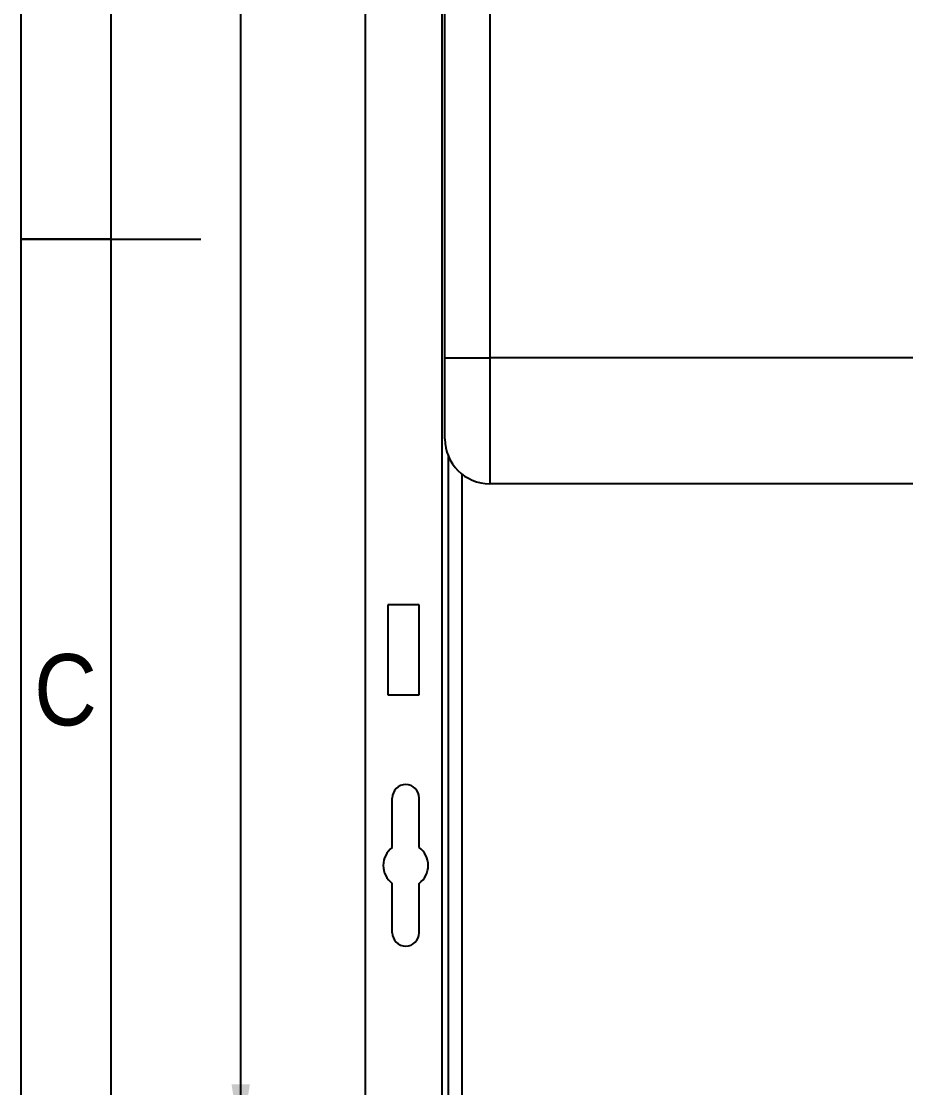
# Model space of a CAD drawing. Extents: x 150 to 4150, y 50 to 2920.
# Drawn here: x 150 to 642, y 1013 to 1606 of the extents above; entities that cross this region are included whole.
import ezdxf

# ---------------------------------------------------------------- set-up
doc = ezdxf.new("R2010")
doc.units = 0
doc.header["$LTSCALE"] = 10
doc.linetypes.add('SLD-KATı', pattern=[0])
doc.layers.get('0').update_dxf_attribs({"linetype": 'CONTINUOUS'})
doc.styles.add('SLDTEXTSTYLE1', font='GOTHIC.TTF', dxfattribs={"width": 0.913})
doc.dimstyles.new('SLDDIMSTYLE1', dxfattribs={"dimtxt": 35, "dimasz": 33.02, "dimexe": 0, "dimexo": 0.0625, "dimgap": 8.75, "dimtad": 1, "dimdec": 0, "dimlfac": 0.4, "dimrnd": 1e-09, "dimzin": 12, "dimtxsty": 'SLDTEXTSTYLE1', "dimsah": 1, "dimcen": 0.09, "dimazin": 3, "dimtfac": 1, "dimtdec": 0, "dimtofl": 0, "dimtmove": 0, "dimatfit": 3, "dimtolj": 1, "dimtzin": 12})

# ---------------------------------------------------------------- blocks, each defined once
blk = doc.blocks.new('_D_5')
at = {"color": 7, "linetype": 'SLD-KATı'}
for p, q in [((385.28, 2477.67), (262.14, 2477.67)), ((272.14, 981.42), (272.14, 2477.67)), ((381.71, 981.42), (262.14, 981.42))]:
    blk.add_line(p, q, dxfattribs=at)
for points in [[(272.14, 2477.67), (267.06, 2444.65), (277.22, 2444.65)], [(272.14, 981.42), (277.22, 1014.44), (267.06, 1014.44)]]:
    blk.add_solid(points, dxfattribs=at)
at = {"color": 7, "linetype": 'SLD-KATı', "insert": (227.44, 1750.67), "char_height": 35, "attachment_point": 1, "rotation": 90, "style": 'SLDTEXTSTYLE1'}
blk.add_mtext('599', dxfattribs=at)

msp = doc.modelspace()

# ---------------------------------------------------------------- linework, layer by layer
at = {"color": 7, "linetype": 'SLD-KATı'}
for p, q in [((150, 50), (150, 2920)), ((200, 100), (200, 2870)), ((341.53, 985.34), (341.53, 2473.92)), ((384.03, 2473.92), (384.03, 985.34)), ((385.78, 1418.92), (385.78, 2138.92)), ((410.78, 2138.92), (410.78, 1418.92)), ((150, 1485), (250, 1485)), ((200, 1485), (150, 1485)), ((385.78, 1418.92), (410.78, 1418.92)), ((385.78, 1373.92), (385.78, 1418.92)), ((410.78, 1418.92), (410.78, 1348.92)), ((650.78, 1418.92), (410.78, 1418.92)), ((387.78, 985.34), (387.78, 1364.12)), ((650.78, 1348.92), (410.78, 1348.92)), ((371.53, 1281.42), (354.03, 1281.42)), ((354.03, 1281.42), (354.03, 1231.42)), ((371.53, 1231.42), (371.53, 1281.42)), ((354.03, 1231.42), (371.53, 1231.42)), ((356.53, 1146.42), (356.53, 1173.92)), ((371.53, 1146.42), (371.53, 1173.92)), ((356.53, 1098.92), (356.53, 1126.42)), ((371.53, 1098.92), (371.53, 1126.42))]:
    msp.add_line(p, q, dxfattribs=at)
at = {"color": 8, "linetype": 'SLD-KATı'}
msp.add_line((395.28, 1354.3), (395.28, 988.92), dxfattribs=at)
at = {"color": 7, "linetype": 'SLD-KATı'}
for centre, radius, start, end in [((410.78, 1373.92), 25, 180, 270), ((364.03, 1173.92), 7.5, 0, 180), ((364.03, 1136.42), 12.5, 126.8699, 233.1301), ((364.03, 1136.42), 12.5, 306.8699, 53.1301), ((364.03, 1098.92), 7.5, 180, 0)]:
    msp.add_arc(centre, radius, start, end, dxfattribs=at)

# ---------------------------------------------------------------- texts
at = {"color": 7, "linetype": 'CONTINUOUS', "insert": (174.59, 1254.07), "char_height": 39.69, "attachment_point": 2, "style": 'SLDTEXTSTYLE1'}
msp.add_mtext('C', dxfattribs=at)

# ---------------------------------------------------------------- dimensions: what is measured, and where the dimension line sits
at = {"color": 7, "linetype": 'SLD-KATı'}
dim = msp.add_linear_dim(base=(272.14380873, 2477.66761412), p1=(391.70725056, 981.41761412), p2=(395.28047387, 2477.66761412), angle=90, dimstyle='SLDDIMSTYLE1', dxfattribs=at)
dim.commit()
dim.dimension.update_dxf_attribs({"geometry": '_D_5', "text_midpoint": (272.14380873, 1789.45734648), "dimtype": 160})

doc.saveas('drawing.dxf')
